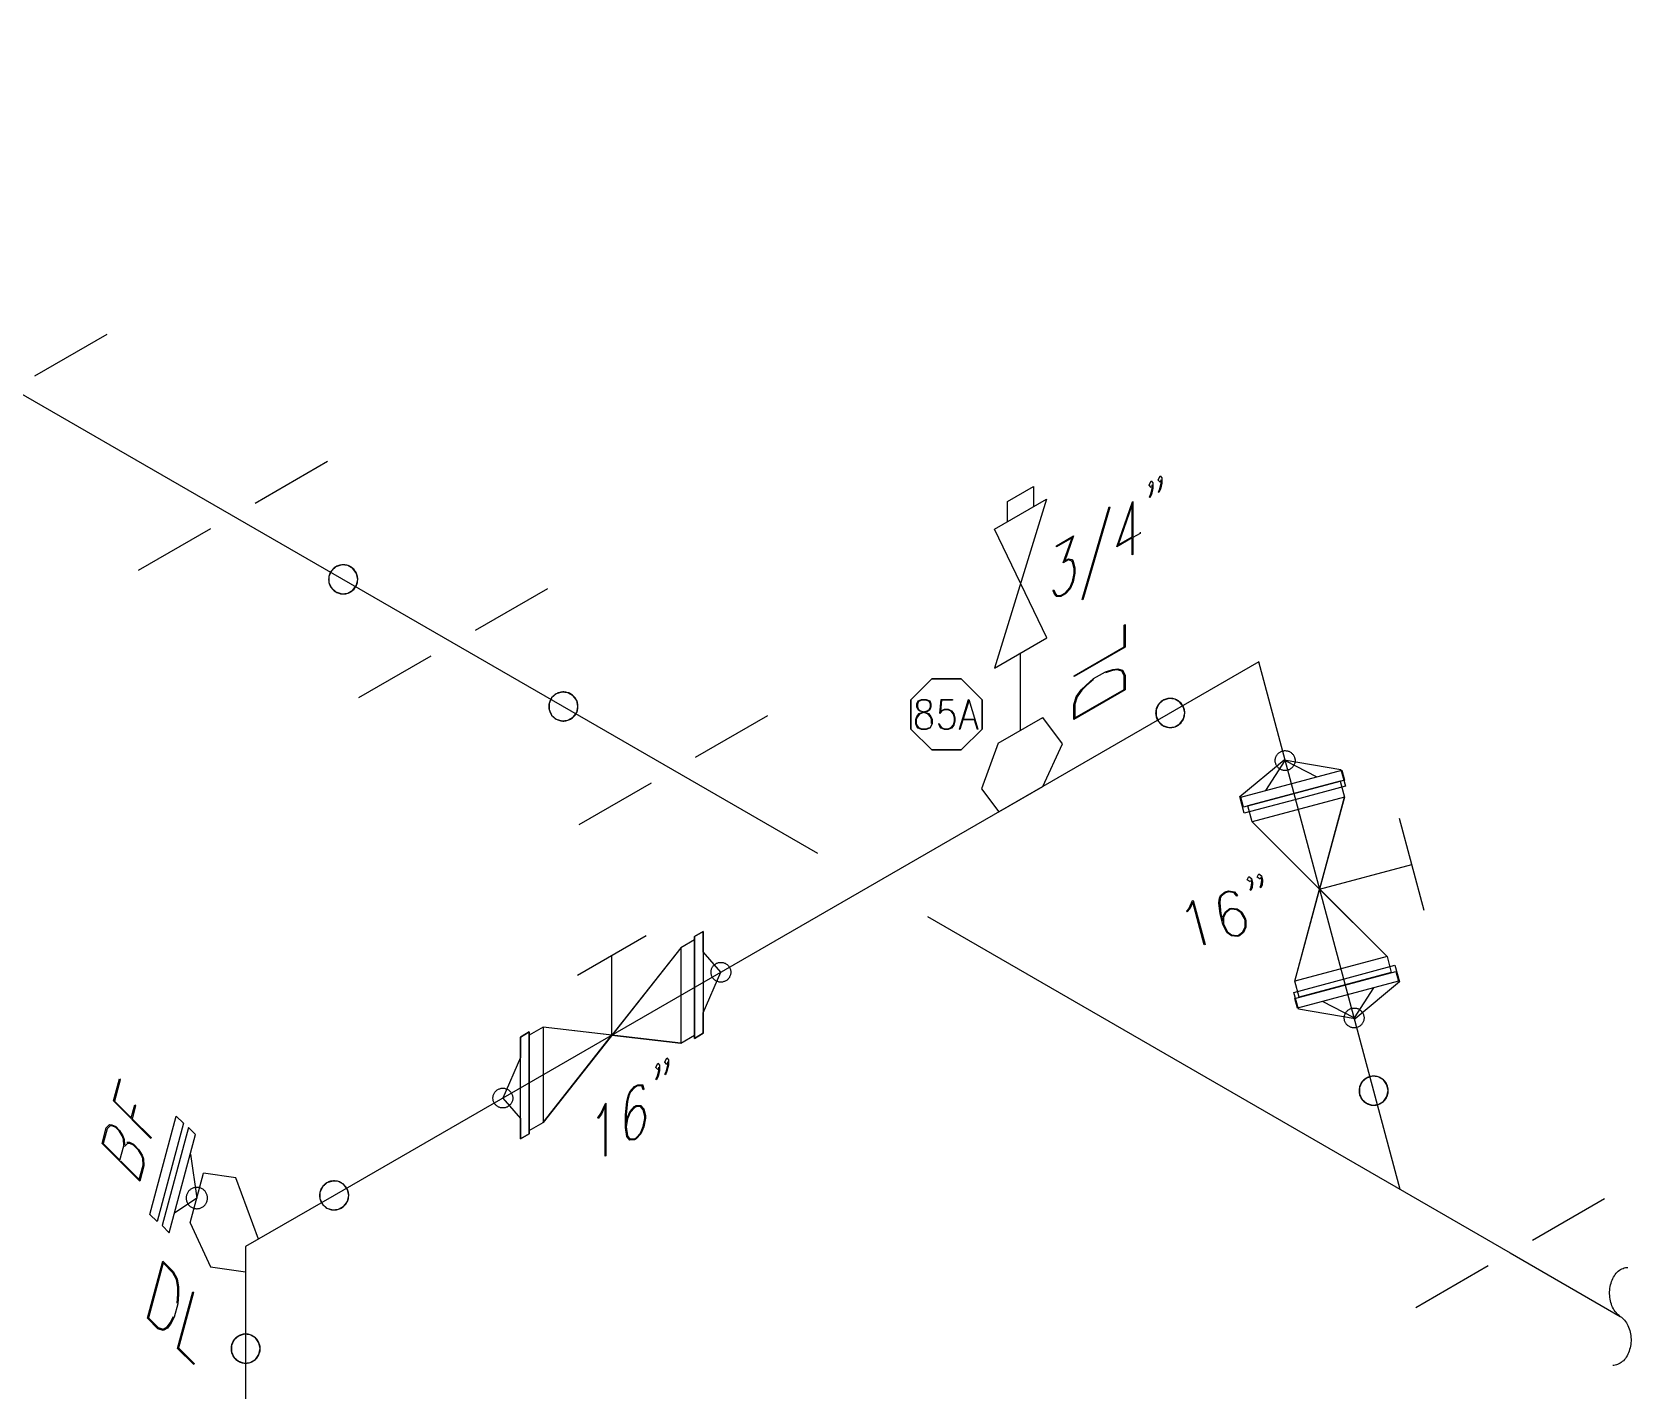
# Model space of a CAD drawing. Extents: x 0 to 17.2, y 0.1 to 11.3.
# Drawn here: x 12.079 to 15.207, y 2.377 to 5.034 of the extents above; entities that cross this region are included whole.
import ezdxf

# ---------------------------------------------------------------- set-up
doc = ezdxf.new("R2010")
doc.units = 0
for name, color, linetype in [('3', 1, 'CONTINUOUS'), ('COMP', 1, 'CONTINUOUS'), ('DL', 20, 'CONTINUOUS'), ('FITTINGS', 4, 'CONTINUOUS'), ('PART_PCML', 7, 'CONTINUOUS'), ('PIPE', 7, 'CONTINUOUS'), ('PIPE-ANNO', 150, 'CONTINUOUS'), ('TEXT', 7, 'CONTINUOUS'), ('UNAS.PIPE', 251, 'CONTINUOUS'), ('Welds', 7, 'CONTINUOUS')]:
    doc.layers.add(name, color=color, linetype=linetype)

msp = doc.modelspace()

# ---------------------------------------------------------------- linework, layer by layer
at = {"layer": '3'}
for points in [[(14.5353, 3.5897), (14.534, 3.5894), (14.5327, 3.5892), (14.5313, 3.5891), (14.53, 3.5891), (14.5286, 3.5892), (14.5273, 3.5893), (14.5259, 3.5896), (14.5246, 3.5899), (14.5234, 3.5904), (14.5221, 3.5909), (14.5209, 3.5915), (14.5197, 3.5922), (14.5186, 3.593), (14.5176, 3.5938), (14.5166, 3.5948), (14.5157, 3.5958), (14.5148, 3.5968), (14.514, 3.5979), (14.5133, 3.5991), (14.5127, 3.6003), (14.5122, 3.6015), (14.5118, 3.6028), (14.5114, 3.6041), (14.5111, 3.6054), (14.511, 3.6068), (14.5109, 3.6081), (14.5109, 3.6095), (14.5111, 3.6108), (14.5113, 3.6122), (14.5116, 3.6135), (14.512, 3.6148), (14.5125, 3.6161), (14.513, 3.6173), (14.5137, 3.6185), (14.5144, 3.6196), (14.5152, 3.6207), (14.5161, 3.6217), (14.5171, 3.6227), (14.5181, 3.6236), (14.5192, 3.6244), (14.5203, 3.6251), (14.5215, 3.6258), (14.5227, 3.6263), (14.5253, 3.6272), (14.5253, 3.6272), (14.5266, 3.6275), (14.5279, 3.6277), (14.5293, 3.6279), (14.5306, 3.6279), (14.532, 3.6278), (14.5333, 3.6276), (14.5347, 3.6274), (14.536, 3.627), (14.5373, 3.6266), (14.5385, 3.6261), (14.5397, 3.6254), (14.5409, 3.6247), (14.542, 3.624), (14.543, 3.6231), (14.544, 3.6222), (14.5449, 3.6212), (14.5458, 3.6202), (14.5466, 3.619), (14.5473, 3.6179), (14.5479, 3.6167), (14.5484, 3.6154), (14.5489, 3.6142), (14.5492, 3.6128), (14.5495, 3.6115), (14.5496, 3.6102), (14.5497, 3.6088), (14.5497, 3.6075), (14.5496, 3.6061), (14.5494, 3.6048), (14.549, 3.6035), (14.5487, 3.6022), (14.5482, 3.6009), (14.5476, 3.5997), (14.5469, 3.5985), (14.5462, 3.5974), (14.5454, 3.5963), (14.5445, 3.5953), (14.5435, 3.5943), (14.5425, 3.5934), (14.5414, 3.5926), (14.5403, 3.5919), (14.5391, 3.5912), (14.5379, 3.5906), (14.5353, 3.5897)], [(13.4073, 3.1942), (13.4074, 3.1956), (13.4075, 3.1969), (13.4077, 3.1983), (13.4081, 3.1996), (13.4085, 3.2009), (13.409, 3.2021), (13.4096, 3.2033), (13.4103, 3.2045), (13.411, 3.2056), (13.4118, 3.2067), (13.4128, 3.2077), (13.4137, 3.2086), (13.4148, 3.2095), (13.4159, 3.2103), (13.417, 3.211), (13.4182, 3.2117), (13.4194, 3.2122), (13.4207, 3.2127), (13.422, 3.213), (13.4233, 3.2133), (13.4247, 3.2135), (13.426, 3.2136), (13.4274, 3.2136), (13.4287, 3.2135), (13.4301, 3.2133), (13.4314, 3.213), (13.4327, 3.2127), (13.434, 3.2122), (13.4352, 3.2117), (13.4364, 3.211), (13.4376, 3.2103), (13.4386, 3.2095), (13.4397, 3.2086), (13.4407, 3.2077), (13.4416, 3.2067), (13.4424, 3.2056), (13.4432, 3.2045), (13.4438, 3.2033), (13.4444, 3.2021), (13.4449, 3.2009), (13.4454, 3.1996), (13.4457, 3.1983), (13.4459, 3.1969), (13.4461, 3.1942), (13.4461, 3.1942), (13.4461, 3.1929), (13.4459, 3.1915), (13.4457, 3.1902), (13.4454, 3.1889), (13.4449, 3.1876), (13.4444, 3.1863), (13.4438, 3.1851), (13.4432, 3.1839), (13.4424, 3.1828), (13.4416, 3.1817), (13.4407, 3.1807), (13.4397, 3.1798), (13.4386, 3.1789), (13.4376, 3.1781), (13.4364, 3.1774), (13.4352, 3.1768), (13.434, 3.1762), (13.4327, 3.1758), (13.4314, 3.1754), (13.4301, 3.1751), (13.4287, 3.1749), (13.4274, 3.1748), (13.426, 3.1748), (13.4247, 3.1749), (13.4233, 3.1751), (13.422, 3.1754), (13.4207, 3.1758), (13.4194, 3.1762), (13.4182, 3.1768), (13.417, 3.1774), (13.4159, 3.1781), (13.4148, 3.1789), (13.4137, 3.1798), (13.4128, 3.1807), (13.4118, 3.1817), (13.411, 3.1828), (13.4103, 3.1839), (13.4096, 3.1851), (13.409, 3.1863), (13.4085, 3.1876), (13.4081, 3.1889), (13.4077, 3.1902), (13.4075, 3.1915), (13.4073, 3.1942)], [(14.6602, 3.1236), (14.6616, 3.1239), (14.6629, 3.1241), (14.6642, 3.1242), (14.6656, 3.1242), (14.6669, 3.1242), (14.6683, 3.124), (14.6696, 3.1237), (14.6709, 3.1234), (14.6722, 3.123), (14.6735, 3.1224), (14.6747, 3.1218), (14.6758, 3.1211), (14.6769, 3.1203), (14.678, 3.1195), (14.679, 3.1186), (14.6799, 3.1176), (14.6807, 3.1165), (14.6815, 3.1154), (14.6822, 3.1143), (14.6828, 3.113), (14.6834, 3.1118), (14.6838, 3.1105), (14.6842, 3.1092), (14.6844, 3.1079), (14.6846, 3.1065), (14.6847, 3.1052), (14.6846, 3.1038), (14.6845, 3.1025), (14.6843, 3.1011), (14.684, 3.0998), (14.6836, 3.0985), (14.6831, 3.0973), (14.6825, 3.096), (14.6819, 3.0949), (14.6811, 3.0937), (14.6803, 3.0926), (14.6794, 3.0916), (14.6785, 3.0907), (14.6775, 3.0898), (14.6764, 3.089), (14.6752, 3.0882), (14.6741, 3.0876), (14.6728, 3.087), (14.6703, 3.0861), (14.6703, 3.0861), (14.669, 3.0858), (14.6676, 3.0856), (14.6663, 3.0855), (14.6649, 3.0855), (14.6636, 3.0855), (14.6622, 3.0857), (14.6609, 3.0859), (14.6596, 3.0863), (14.6583, 3.0867), (14.6571, 3.0873), (14.6559, 3.0879), (14.6547, 3.0886), (14.6536, 3.0894), (14.6525, 3.0902), (14.6515, 3.0911), (14.6506, 3.0921), (14.6498, 3.0932), (14.649, 3.0943), (14.6483, 3.0954), (14.6477, 3.0967), (14.6471, 3.0979), (14.6467, 3.0992), (14.6464, 3.1005), (14.6461, 3.1018), (14.6459, 3.1032), (14.6459, 3.1045), (14.6459, 3.1059), (14.646, 3.1072), (14.6462, 3.1085), (14.6465, 3.1099), (14.6469, 3.1112), (14.6474, 3.1124), (14.648, 3.1137), (14.6486, 3.1148), (14.6494, 3.116), (14.6502, 3.1171), (14.6511, 3.1181), (14.652, 3.119), (14.653, 3.1199), (14.6541, 3.1207), (14.6553, 3.1215), (14.6565, 3.1221), (14.6577, 3.1227), (14.6602, 3.1236)], [(13.0196, 2.948), (13.0195, 2.9466), (13.0194, 2.9453), (13.0192, 2.9439), (13.0188, 2.9426), (13.0184, 2.9413), (13.0179, 2.9401), (13.0173, 2.9389), (13.0166, 2.9377), (13.0159, 2.9366), (13.015, 2.9355), (13.0141, 2.9345), (13.0132, 2.9336), (13.0121, 2.9327), (13.011, 2.9319), (13.0099, 2.9312), (13.0087, 2.9305), (13.0075, 2.93), (13.0062, 2.9295), (13.0049, 2.9291), (13.0036, 2.9289), (13.0022, 2.9287), (13.0009, 2.9286), (12.9995, 2.9286), (12.9982, 2.9287), (12.9968, 2.9289), (12.9955, 2.9291), (12.9942, 2.9295), (12.9929, 2.93), (12.9917, 2.9305), (12.9905, 2.9312), (12.9893, 2.9319), (12.9882, 2.9327), (12.9872, 2.9336), (12.9862, 2.9345), (12.9853, 2.9355), (12.9845, 2.9366), (12.9837, 2.9377), (12.9831, 2.9389), (12.9825, 2.9401), (12.982, 2.9413), (12.9815, 2.9426), (12.9812, 2.9439), (12.981, 2.9453), (12.9808, 2.948), (12.9808, 2.948), (12.9808, 2.9493), (12.981, 2.9507), (12.9812, 2.952), (12.9815, 2.9533), (12.982, 2.9546), (12.9825, 2.9559), (12.9831, 2.9571), (12.9837, 2.9582), (12.9845, 2.9594), (12.9853, 2.9604), (12.9862, 2.9614), (12.9872, 2.9624), (12.9882, 2.9633), (12.9893, 2.964), (12.9905, 2.9648), (12.9917, 2.9654), (12.9929, 2.966), (12.9942, 2.9664), (12.9955, 2.9668), (12.9968, 2.9671), (12.9982, 2.9673), (12.9995, 2.9674), (13.0009, 2.9674), (13.0022, 2.9673), (13.0036, 2.9671), (13.0049, 2.9668), (13.0062, 2.9664), (13.0075, 2.966), (13.0087, 2.9654), (13.0099, 2.9648), (13.011, 2.964), (13.0121, 2.9633), (13.0132, 2.9624), (13.0141, 2.9614), (13.015, 2.9604), (13.0159, 2.9594), (13.0166, 2.9582), (13.0173, 2.9571), (13.0179, 2.9559), (13.0184, 2.9546), (13.0188, 2.9533), (13.0192, 2.952), (13.0194, 2.9507), (13.0196, 2.948)]]:
    msp.add_lwpolyline(points, dxfattribs=at)
at = {"layer": 'COMP'}
for points in [[(14.5493, 3.5319), (14.4504, 3.5054), (14.4417, 3.5381), (14.5284, 3.61), (14.6395, 3.5911), (14.6482, 3.5584), (14.5493, 3.5319)], [(14.4925, 3.5497), (14.5303, 3.6085), (14.5924, 3.5765)], [(14.4435, 3.5366), (14.6414, 3.5896), (14.6465, 3.5704), (14.4487, 3.5174), (14.4435, 3.5366)], [(13.4267, 3.1942), (13.3922, 3.234), (13.3922, 3.2739), (13.375, 3.2639), (13.375, 3.0648), (13.3922, 3.0748), (13.3922, 3.1146), (13.4267, 3.1942)], [(13.375, 3.0648), (13.375, 3.2639), (13.3922, 3.2739), (13.3922, 3.0748), (13.375, 3.0648)], [(13.3922, 3.1146), (13.4267, 3.1942), (13.3922, 3.234)], [(14.6462, 3.1814), (14.7451, 3.2079), (14.7539, 3.1752), (14.6672, 3.1033), (14.5561, 3.1222), (14.5473, 3.1549), (14.6462, 3.1814)], [(14.752, 3.1767), (14.5542, 3.1237), (14.549, 3.1429), (14.7469, 3.1959), (14.752, 3.1767)], [(14.7031, 3.1636), (14.6653, 3.1048), (14.6031, 3.1368)], [(13.0002, 2.948), (13.0347, 2.9081), (13.0347, 2.8683), (13.0519, 2.8783), (13.0519, 3.0774), (13.0347, 3.0674), (13.0347, 3.0276), (13.0002, 2.948)], [(13.0519, 3.0774), (13.0519, 2.8783), (13.0347, 2.8683), (13.0347, 3.0674), (13.0519, 3.0774)], [(13.0347, 3.0276), (13.0002, 2.948), (13.0347, 2.9081)]]:
    msp.add_lwpolyline(points, dxfattribs=at)
at = {"layer": 'DL'}
for points in [[(14.2172, 3.8749), (14.2172, 3.8301), (14.1178, 3.7728), (14.1178, 3.7745), (14.2152, 3.8307), (14.2152, 3.8737), (14.2172, 3.8749)], [(14.1789, 3.7823), (14.1932, 3.7865), (14.2029, 3.7881), (14.2125, 3.7854), (14.2172, 3.7758), (14.2172, 3.7469), (14.1168, 3.6889), (14.1168, 3.7178), (14.1216, 3.7329), (14.1312, 3.7468), (14.1409, 3.7563), (14.1552, 3.7687), (14.1789, 3.7823)], [(14.1555, 3.767), (14.1417, 3.7552), (14.1326, 3.746), (14.1235, 3.7331), (14.119, 3.7189), (14.119, 3.692), (14.2152, 3.7475), (14.2152, 3.7744), (14.2107, 3.7834), (14.2015, 3.7857), (14.1924, 3.7845), (14.1786, 3.7804)]]:
    msp.add_lwpolyline(points, dxfattribs=at)
at = {"layer": 'FITTINGS'}
for points in [[(12.085, 4.361), (12.2264, 4.4427)], [(12.5158, 4.1123), (12.6572, 4.194)], [(13.9872, 4.1152), (14.0379, 4.1445)], [(14.0379, 4.1445), (14.0379, 4.105)], [(14.0635, 4.1197), (13.9615, 3.7895)], [(13.9872, 4.0757), (13.9872, 4.1152)], [(14.0126, 4.0904), (14.0635, 4.1197)], [(13.9617, 4.061), (14.0126, 4.0904)], [(12.2878, 3.9807), (12.4292, 4.0623)], [(14.0639, 3.8487), (13.9617, 4.061)], [(12.9466, 3.8636), (13.0879, 3.9453)], [(13.9615, 3.7895), (14.0639, 3.8487)], [(12.7185, 3.732), (12.8599, 3.8136)], [(13.3773, 3.6149), (13.5187, 3.6966)], [(13.9691, 3.6422), (14.0564, 3.6927)], [(14.095, 3.6413), (14.0564, 3.6927)], [(13.9691, 3.6422), (13.9364, 3.5531)], [(14.0562, 3.5577), (14.095, 3.6413)], [(14.5579, 3.1453), (14.5495, 3.1765), (14.5978, 3.3567), (14.4659, 3.4886), (14.4575, 3.5198), (14.6377, 3.568), (14.6461, 3.5368), (14.5978, 3.3567), (14.7297, 3.2248), (14.738, 3.1936), (14.5579, 3.1453)], [(14.6377, 3.568), (14.4575, 3.5198)], [(13.1493, 3.4833), (13.2907, 3.5649)], [(13.9364, 3.5531), (13.9702, 3.508)], [(13.9702, 3.508), (14.0562, 3.5577)], [(14.6461, 3.5368), (14.4659, 3.4886)], [(14.5495, 3.1765), (14.6461, 3.5368)], [(14.4659, 3.4886), (14.7297, 3.2248)], [(14.8021, 3.3149), (14.7538, 3.495)], [(14.5978, 3.3567), (14.778, 3.4049)], [(13.0519, 2.8846), (13.0788, 2.9001), (13.2134, 3.0711), (13.3481, 3.0555), (13.375, 3.0711), (13.375, 3.2576), (13.3481, 3.2421), (13.2134, 3.0711), (13.0788, 3.0866), (13.0519, 3.0711), (13.0519, 2.8846)], [(13.2808, 3.2654), (13.1461, 3.1877)], [(13.375, 3.2576), (13.375, 3.0711)], [(13.3481, 3.2421), (13.0788, 2.9001)], [(13.2134, 3.0711), (13.2134, 3.2265)], [(13.3481, 3.2421), (13.3481, 3.0555)], [(14.7297, 3.2248), (14.5495, 3.1765)], [(14.738, 3.1936), (14.5579, 3.1453)], [(13.0519, 3.0711), (13.0519, 2.8846)], [(13.0788, 3.0866), (13.0788, 2.9001)], [(13.3481, 3.0555), (13.0788, 3.0866)], [(15.0138, 2.6701), (15.1552, 2.7517)], [(14.7858, 2.5384), (14.9272, 2.6201)]]:
    msp.add_lwpolyline(points, dxfattribs=at)
at = {"layer": 'PART_PCML'}
for points in [[(13.8391, 3.7683), (13.7983, 3.7276), (13.7983, 3.67), (13.8391, 3.6292), (13.8967, 3.6292), (13.9375, 3.67), (13.9375, 3.7276), (13.8967, 3.7683), (13.8391, 3.7683)], [(13.7983, 3.67), (13.8391, 3.6292), (13.8967, 3.6292), (13.9375, 3.67), (13.9375, 3.7276), (13.8967, 3.7683), (13.8391, 3.7683), (13.7983, 3.7276), (13.7983, 3.67)], [(13.7983, 3.7276), (13.8391, 3.7683), (13.8967, 3.7683), (13.9375, 3.7276), (13.9375, 3.67), (13.8967, 3.6292), (13.8391, 3.6292), (13.7983, 3.67), (13.7983, 3.7276), (13.8391, 3.7683)], [(13.817, 3.7047), (13.8124, 3.7076), (13.8101, 3.7134), (13.8101, 3.7192), (13.8124, 3.7251), (13.8193, 3.7279), (13.8282, 3.7279), (13.8351, 3.7251), (13.8374, 3.7192), (13.8374, 3.7134), (13.8351, 3.7076), (13.8305, 3.7047), (13.8258, 3.7033), (13.8261, 3.7032), (13.8328, 3.7004), (13.8374, 3.6947), (13.8396, 3.689), (13.8396, 3.6805), (13.835, 3.6718), (13.8282, 3.6691), (13.8193, 3.6691), (13.8125, 3.6718), (13.8101, 3.6748), (13.8079, 3.6805), (13.8079, 3.689), (13.8101, 3.6947), (13.8147, 3.7004), (13.8217, 3.7033)], [(13.8237, 3.7039), (13.8301, 3.706), (13.8343, 3.7085), (13.8364, 3.7137), (13.8364, 3.7189), (13.8343, 3.724), (13.8281, 3.7266), (13.8194, 3.7266), (13.8131, 3.724), (13.8111, 3.7189), (13.8111, 3.7137), (13.8131, 3.7085), (13.8173, 3.706), (13.8237, 3.7039)], [(13.8537, 3.6809), (13.8559, 3.6755), (13.8579, 3.6729), (13.8643, 3.6703), (13.8708, 3.6703), (13.8772, 3.6729), (13.8814, 3.6782), (13.8835, 3.6862), (13.8835, 3.6915), (13.8814, 3.6995), (13.8772, 3.7048), (13.8708, 3.7075), (13.8643, 3.7075), (13.8579, 3.7048), (13.8549, 3.7008), (13.8572, 3.7279), (13.8797, 3.7279), (13.8797, 3.7266), (13.8581, 3.7266), (13.8561, 3.7043), (13.8574, 3.7059), (13.8642, 3.7087), (13.8709, 3.7087), (13.8777, 3.7059), (13.8823, 3.7001), (13.8845, 3.6917), (13.8845, 3.686), (13.8823, 3.6775), (13.8777, 3.6718), (13.8709, 3.6691), (13.8642, 3.6691), (13.8574, 3.6718), (13.8551, 3.6748), (13.8528, 3.6803), (13.8537, 3.6809)], [(13.9294, 3.6699), (13.9285, 3.6695), (13.9227, 3.6882), (13.9, 3.6882), (13.8942, 3.6695), (13.8934, 3.6699), (13.9111, 3.7279), (13.9117, 3.7279), (13.9294, 3.6699)], [(13.9114, 3.7256), (13.9004, 3.6895), (13.9224, 3.6895)], [(13.8386, 3.6808), (13.8386, 3.6887), (13.8365, 3.6939), (13.8323, 3.6993), (13.8258, 3.7019), (13.8237, 3.7027), (13.8217, 3.7019), (13.8152, 3.6993), (13.811, 3.6939), (13.8089, 3.6887), (13.8089, 3.6808), (13.811, 3.6755), (13.813, 3.6729), (13.8194, 3.6703), (13.8281, 3.6703), (13.8344, 3.6729)]]:
    msp.add_lwpolyline(points, dxfattribs=at)
at = {"layer": 'PIPE'}
for points in [[(4.9555, 8.4272), (13.6153, 3.4275)], [(14.0127, 3.6675), (14.0127, 3.8191)], [(14.4786, 3.8015), (12.6702, 2.7574)], [(14.7551, 2.7694), (14.4786, 3.8015)], [(13.8307, 3.3031), (14.9705, 2.6451)]]:
    msp.add_lwpolyline(points, dxfattribs=at)
at = {"layer": 'PIPE-ANNO'}
for points in [[(15.1859, 2.5207), (15.1837, 2.5223), (15.1815, 2.5241), (15.1795, 2.5261), (15.1775, 2.5282), (15.1757, 2.5306), (15.1739, 2.5331), (15.1724, 2.5359), (15.1709, 2.5387), (15.1696, 2.5417), (15.1684, 2.5448), (15.1674, 2.548), (15.1666, 2.5513), (15.1659, 2.5547), (15.1654, 2.5581), (15.1651, 2.5616), (15.165, 2.5651), (15.165, 2.5686), (15.1652, 2.5721), (15.1656, 2.5756), (15.1661, 2.579), (15.1668, 2.5824), (15.1677, 2.5856), (15.1687, 2.5888), (15.1699, 2.5919), (15.1712, 2.5949), (15.1727, 2.5977), (15.1744, 2.6004), (15.1761, 2.6029), (15.178, 2.6052), (15.1799, 2.6073), (15.182, 2.6093), (15.1842, 2.611), (15.1865, 2.6125), (15.1888, 2.6138), (15.1912, 2.6148), (15.1936, 2.6157), (15.196, 2.6162), (15.1985, 2.6166), (15.2007, 2.6167)], [(15.1859, 2.5207), (15.1881, 2.5192), (15.1903, 2.5174), (15.1923, 2.5154), (15.1943, 2.5132), (15.1961, 2.5108), (15.1978, 2.5083), (15.1994, 2.5056), (15.2009, 2.5027), (15.2022, 2.4998), (15.2033, 2.4966), (15.2043, 2.4934), (15.2052, 2.4901), (15.2058, 2.4867), (15.2063, 2.4833), (15.2067, 2.4798), (15.2068, 2.4763), (15.2068, 2.4728), (15.2066, 2.4693), (15.2062, 2.4659), (15.2057, 2.4624), (15.205, 2.4591), (15.2041, 2.4558), (15.2031, 2.4526), (15.2019, 2.4495), (15.2005, 2.4466), (15.1991, 2.4438), (15.1974, 2.4411), (15.1957, 2.4386), (15.1938, 2.4363), (15.1918, 2.4341), (15.1898, 2.4322), (15.1876, 2.4305), (15.1853, 2.429), (15.183, 2.4277), (15.1806, 2.4266), (15.1782, 2.4258), (15.1757, 2.4252), (15.1733, 2.4249), (15.1711, 2.4248)]]:
    msp.add_lwpolyline(points, dxfattribs=at)
at = {"layer": 'TEXT'}
for points in [[(14.288, 4.158), (14.2858, 4.1529), (14.2819, 4.1572), (14.2858, 4.1658), (14.2894, 4.1619), (14.2894, 4.1514), (14.2863, 4.1396), (14.2833, 4.1328), (14.2823, 4.1339), (14.2852, 4.1403), (14.288, 4.1512), (14.288, 4.158)], [(14.2682, 4.1428), (14.2644, 4.1471), (14.2682, 4.1557), (14.2718, 4.1518), (14.2718, 4.1413), (14.2688, 4.1294), (14.2658, 4.1227), (14.2648, 4.1238), (14.2676, 4.1301), (14.2705, 4.1411), (14.2705, 4.1479)], [(14.1335, 3.9237), (14.1861, 4.1049), (14.1873, 4.1043), (14.1347, 3.9231), (14.1335, 3.9237)], [(14.2465, 4.0551), (14.2465, 4.0528), (14.2325, 4.0448), (14.2325, 4.0118), (14.2312, 4.011), (14.2312, 4.044), (14.2013, 4.0268), (14.2315, 4.1146), (14.2325, 4.1151), (14.2325, 4.047)], [(14.2312, 4.0462), (14.2312, 4.1098), (14.204, 4.0305), (14.2312, 4.0462)], [(14.0831, 4.0289), (14.1166, 4.0482), (14.0991, 3.9992), (14.1066, 4.0035), (14.1128, 4.002), (14.1159, 3.9985), (14.1188, 3.9852), (14.1188, 3.9752), (14.1159, 3.9585), (14.1097, 3.9448), (14.1007, 3.9347), (14.0918, 3.9296), (14.0828, 3.9293), (14.0796, 3.9326), (14.0767, 3.9407), (14.0779, 3.9425), (14.0808, 3.9346), (14.0835, 3.9315), (14.092, 3.9318), (14.1006, 3.9367), (14.1091, 3.9463), (14.1147, 3.9589), (14.1175, 3.9748), (14.1175, 3.9842), (14.1147, 3.9968), (14.1119, 3.9996), (14.1063, 4.0011), (14.0964, 3.9954), (14.1139, 4.0444), (14.0831, 4.0266), (14.0831, 4.0289)], [(14.4619, 3.3709), (14.4562, 3.3752), (14.459, 3.3817), (14.4644, 3.3777), (14.4667, 3.369), (14.4656, 3.3596), (14.4634, 3.3545), (14.4619, 3.3556), (14.464, 3.3604), (14.4651, 3.369), (14.4636, 3.3748)], [(14.4831, 3.38), (14.4815, 3.3762), (14.4757, 3.3804), (14.4786, 3.3869), (14.4839, 3.383), (14.4863, 3.3742), (14.4852, 3.3649), (14.4829, 3.3597), (14.4815, 3.3609), (14.4836, 3.3657), (14.4846, 3.3743), (14.4831, 3.38)], [(14.4083, 3.3017), (14.4128, 3.312), (14.4218, 3.3189), (14.4252, 3.3199), (14.4364, 3.3184), (14.4455, 3.3117), (14.4522, 3.3), (14.4533, 3.2957), (14.4534, 3.2822), (14.4488, 3.2719), (14.4399, 3.2651), (14.4364, 3.2642), (14.4253, 3.2656), (14.4162, 3.2723), (14.4084, 3.288), (14.4029, 3.3086), (14.4006, 3.3301), (14.4017, 3.3394), (14.4041, 3.3446), (14.413, 3.3515), (14.4198, 3.3533), (14.4311, 3.3518), (14.4368, 3.3443), (14.4357, 3.343), (14.4304, 3.3499), (14.42, 3.3514), (14.4137, 3.3497), (14.4053, 3.3432), (14.4034, 3.3385), (14.4023, 3.3298), (14.4044, 3.3087), (14.4083, 3.2942)], [(14.3737, 3.2483), (14.3722, 3.2479), (14.3498, 3.3312), (14.3442, 3.3181), (14.3387, 3.3123), (14.3375, 3.3136), (14.3428, 3.3195), (14.3494, 3.3345), (14.3505, 3.3347), (14.3737, 3.2483)], [(14.4098, 3.2885), (14.4173, 3.2736), (14.4256, 3.2674), (14.4361, 3.266), (14.4392, 3.2669), (14.4477, 3.2733), (14.4518, 3.2828), (14.4518, 3.2956), (14.4508, 3.2994), (14.4444, 3.3104), (14.4361, 3.3165), (14.4255, 3.3179), (14.4224, 3.3171), (14.414, 3.3106), (14.4099, 3.3011), (14.4098, 3.2885)], [(13.3031, 3.0037), (13.2993, 3.008), (13.3031, 3.0166), (13.3067, 3.0126), (13.3067, 3.0022), (13.3037, 2.9903), (13.3006, 2.9836), (13.2997, 2.9847), (13.3025, 2.991), (13.3053, 3.002), (13.3053, 3.0088)], [(13.3229, 3.0189), (13.3206, 3.0138), (13.3168, 3.0181), (13.3206, 3.0267), (13.3242, 3.0228), (13.3242, 3.0123), (13.3212, 3.0004), (13.3182, 2.9937), (13.3172, 2.9948), (13.32, 3.0011), (13.3229, 3.0121), (13.3229, 3.0189)], [(13.2427, 2.9077), (13.2488, 2.9214), (13.2579, 2.9316), (13.261, 2.9334), (13.27, 2.9336), (13.2761, 2.9269), (13.279, 2.9136), (13.279, 2.9085), (13.2761, 2.8917), (13.27, 2.8781), (13.261, 2.868), (13.2579, 2.8662), (13.2488, 2.8659), (13.2427, 2.8725), (13.2398, 2.8907), (13.2398, 2.9153), (13.2427, 2.9416), (13.2457, 2.9534), (13.2488, 2.9603), (13.2579, 2.9705), (13.2639, 2.974), (13.2731, 2.9743), (13.2761, 2.9659), (13.2749, 2.9641), (13.272, 2.9718), (13.2637, 2.9717), (13.258, 2.9684), (13.2495, 2.9588), (13.2469, 2.9526), (13.244, 2.9415), (13.2411, 2.9157), (13.2411, 2.8983)], [(13.2018, 2.8348), (13.2004, 2.834), (13.2004, 2.9336), (13.1928, 2.9162), (13.1869, 2.908), (13.1862, 2.9095), (13.192, 2.9177), (13.2008, 2.9376), (13.2018, 2.9382), (13.2018, 2.8348)], [(13.2411, 2.8916), (13.2439, 2.8743), (13.2495, 2.8682), (13.258, 2.8684), (13.2608, 2.87), (13.2693, 2.8796), (13.2749, 2.8922), (13.2777, 2.908), (13.2777, 2.9126), (13.2749, 2.9251), (13.2693, 2.9312), (13.2608, 2.9311), (13.258, 2.9295), (13.2495, 2.9198), (13.2439, 2.9073), (13.2411, 2.8916)]]:
    msp.add_lwpolyline(points, dxfattribs=at)
at = {"layer": 'UNAS.PIPE'}
for points in [[(12.2817, 2.9331), (12.275, 2.9077), (12.312, 2.8706), (12.3116, 2.8692), (12.2385, 2.9423), (12.2501, 2.9854), (12.2517, 2.9838), (12.2405, 2.9422), (12.2734, 2.9093), (12.2802, 2.9347), (12.2817, 2.9331)], [(12.3753, 2.8988), (12.3238, 2.7065), (12.3097, 2.7205), (12.3613, 2.9128), (12.3753, 2.8988)], [(12.265, 2.8616), (12.2696, 2.8615), (12.2777, 2.8576), (12.2884, 2.8469), (12.2947, 2.8364), (12.2974, 2.8292), (12.2982, 2.8157), (12.2901, 2.7855), (12.2163, 2.8593), (12.2244, 2.8895), (12.2306, 2.896), (12.2352, 2.8959), (12.2433, 2.8921), (12.2506, 2.8848), (12.2568, 2.8742), (12.2595, 2.867), (12.2602, 2.8565)], [(12.2511, 2.8263), (12.2588, 2.8548), (12.258, 2.8677), (12.2555, 2.8739), (12.2498, 2.8837), (12.2433, 2.8902), (12.2359, 2.8936), (12.2318, 2.8939), (12.2259, 2.8877), (12.2183, 2.8592), (12.2511, 2.8263)], [(12.3851, 2.8907), (12.3336, 2.6984), (12.3476, 2.6844), (12.3992, 2.8767), (12.3851, 2.8907)], [(12.2527, 2.8248), (12.289, 2.7885), (12.2966, 2.817), (12.2959, 2.8298), (12.2934, 2.8361), (12.2877, 2.8458), (12.2777, 2.8557), (12.2703, 2.8592), (12.2662, 2.8594), (12.2604, 2.8533)], [(12.3889, 2.8382), (12.4016, 2.7523), (12.3579, 2.7228)], [(12.3885, 2.7036), (12.4146, 2.8011)], [(12.4782, 2.792), (12.4146, 2.8011)], [(12.5222, 2.672), (12.4782, 2.792)], [(12.6986, 2.7574), (12.6986, 2.7594), (12.6984, 2.7614), (12.698, 2.7633), (12.6975, 2.7653), (12.6969, 2.7672), (12.6962, 2.769), (12.6953, 2.7708), (12.6943, 2.7725), (12.6932, 2.7742), (12.692, 2.7757), (12.6906, 2.7772), (12.6892, 2.7786), (12.6877, 2.7799), (12.6861, 2.781), (12.6844, 2.7821), (12.6826, 2.783), (12.6808, 2.7838), (12.679, 2.7845), (12.677, 2.7851), (12.6751, 2.7855), (12.6731, 2.7857), (12.6712, 2.7859), (12.6692, 2.7859), (12.6672, 2.7857), (12.6652, 2.7855), (12.6633, 2.7851), (12.6614, 2.7845), (12.6595, 2.7838), (12.6577, 2.783), (12.6559, 2.7821), (12.6542, 2.781), (12.6526, 2.7799), (12.6511, 2.7786), (12.6497, 2.7772), (12.6483, 2.7757), (12.6471, 2.7742), (12.646, 2.7725), (12.645, 2.7708), (12.6441, 2.769), (12.6434, 2.7672), (12.6428, 2.7653), (12.6423, 2.7633), (12.642, 2.7614), (12.6417, 2.7594), (12.6417, 2.7574), (12.6417, 2.7554), (12.642, 2.7535), (12.6423, 2.7515), (12.6428, 2.7496), (12.6434, 2.7477), (12.6441, 2.7458), (12.645, 2.7441), (12.646, 2.7423), (12.6471, 2.7407), (12.6483, 2.7391), (12.6497, 2.7376), (12.6511, 2.7363), (12.6526, 2.735), (12.6542, 2.7338), (12.6559, 2.7328), (12.6577, 2.7318), (12.6595, 2.731), (12.6614, 2.7303), (12.6633, 2.7298), (12.6652, 2.7294), (12.6672, 2.7291), (12.6692, 2.729), (12.6712, 2.729), (12.6731, 2.7291), (12.6751, 2.7294), (12.677, 2.7298), (12.679, 2.7303), (12.6808, 2.731), (12.6826, 2.7318), (12.6844, 2.7328), (12.6861, 2.7338), (12.6877, 2.735), (12.6892, 2.7363), (12.6906, 2.7376), (12.692, 2.7391), (12.6932, 2.7407), (12.6943, 2.7423), (12.6953, 2.7441), (12.6962, 2.7458), (12.6969, 2.7477), (12.6975, 2.7496), (12.698, 2.7515), (12.6984, 2.7535), (12.6986, 2.7574)], [(12.6986, 2.7574), (12.6962, 2.769), (12.6892, 2.7786), (12.679, 2.7845), (12.6672, 2.7857), (12.6559, 2.7821), (12.6471, 2.7742), (12.6423, 2.7633), (12.6423, 2.7515), (12.6471, 2.7407), (12.6559, 2.7328), (12.6672, 2.7291), (12.679, 2.7303), (12.6892, 2.7363), (12.6962, 2.7458), (12.6986, 2.7574)], [(12.4225, 2.7523), (12.4224, 2.7538), (12.4222, 2.7553), (12.422, 2.7567), (12.4216, 2.7581), (12.4212, 2.7595), (12.4206, 2.7608), (12.42, 2.7622), (12.4193, 2.7634), (12.4185, 2.7646), (12.4176, 2.7658), (12.4166, 2.7669), (12.4155, 2.7679), (12.4144, 2.7688), (12.4132, 2.7697), (12.412, 2.7704), (12.4107, 2.7711), (12.4094, 2.7717), (12.408, 2.7722), (12.4066, 2.7726), (12.4052, 2.7729), (12.4037, 2.7731), (12.4023, 2.7732), (12.4008, 2.7732), (12.3994, 2.7731), (12.3979, 2.7729), (12.3965, 2.7726), (12.3951, 2.7722), (12.3937, 2.7717), (12.3924, 2.7711), (12.3911, 2.7704), (12.3899, 2.7697), (12.3887, 2.7688), (12.3876, 2.7679), (12.3865, 2.7669), (12.3856, 2.7658), (12.3847, 2.7646), (12.3838, 2.7634), (12.3831, 2.7622), (12.3825, 2.7608), (12.3819, 2.7595), (12.3815, 2.7581), (12.3811, 2.7567), (12.3809, 2.7553), (12.3807, 2.7523), (12.3807, 2.7509), (12.3809, 2.7494), (12.3811, 2.748), (12.3815, 2.7466), (12.3819, 2.7452), (12.3825, 2.7439), (12.3831, 2.7425), (12.3838, 2.7413), (12.3847, 2.7401), (12.3856, 2.7389), (12.3865, 2.7378), (12.3876, 2.7368), (12.3887, 2.7359), (12.3899, 2.735), (12.3911, 2.7343), (12.3924, 2.7336), (12.3937, 2.733), (12.3951, 2.7325), (12.3965, 2.7321), (12.3979, 2.7318), (12.3994, 2.7316), (12.4008, 2.7315), (12.4023, 2.7315), (12.4037, 2.7316), (12.4052, 2.7318), (12.4066, 2.7321), (12.408, 2.7325), (12.4094, 2.733), (12.4107, 2.7336), (12.412, 2.7343), (12.4132, 2.735), (12.4144, 2.7359), (12.4155, 2.7368), (12.4166, 2.7378), (12.4176, 2.7389), (12.4185, 2.7401), (12.4193, 2.7413), (12.42, 2.7425), (12.4206, 2.7439), (12.4212, 2.7452), (12.4216, 2.7466), (12.422, 2.748), (12.4222, 2.7494), (12.4225, 2.7523)], [(12.4225, 2.7523), (12.4224, 2.7538), (12.4222, 2.7553), (12.422, 2.7567), (12.4216, 2.7581), (12.4212, 2.7595), (12.4206, 2.7608), (12.42, 2.7622), (12.4193, 2.7634), (12.4185, 2.7646), (12.4176, 2.7658), (12.4166, 2.7669), (12.4155, 2.7679), (12.4144, 2.7688), (12.4132, 2.7697), (12.412, 2.7704), (12.4107, 2.7711), (12.4094, 2.7717), (12.408, 2.7722), (12.4066, 2.7726), (12.4052, 2.7729), (12.4037, 2.7731), (12.4023, 2.7732), (12.4008, 2.7732), (12.3994, 2.7731), (12.3979, 2.7729), (12.3965, 2.7726), (12.3951, 2.7722), (12.3937, 2.7717), (12.3924, 2.7711), (12.3911, 2.7704), (12.3899, 2.7697), (12.3887, 2.7688), (12.3876, 2.7679), (12.3865, 2.7669), (12.3856, 2.7658), (12.3847, 2.7646), (12.3838, 2.7634), (12.3831, 2.7622), (12.3825, 2.7608), (12.3819, 2.7595), (12.3815, 2.7581), (12.3811, 2.7567), (12.3809, 2.7553), (12.3807, 2.7538), (12.3807, 2.7523), (12.3807, 2.7509), (12.3809, 2.7494), (12.3811, 2.748), (12.3815, 2.7466), (12.3819, 2.7452), (12.3825, 2.7439), (12.3831, 2.7425), (12.3838, 2.7413), (12.3847, 2.7401), (12.3856, 2.7389), (12.3865, 2.7378), (12.3876, 2.7368), (12.3887, 2.7359), (12.3899, 2.735), (12.3911, 2.7343), (12.3924, 2.7336), (12.3937, 2.733), (12.3951, 2.7325), (12.3965, 2.7321), (12.3979, 2.7318), (12.3994, 2.7316), (12.4008, 2.7315), (12.4023, 2.7315), (12.4037, 2.7316), (12.4052, 2.7318), (12.4066, 2.7321), (12.408, 2.7325), (12.4094, 2.733), (12.4107, 2.7336), (12.412, 2.7343), (12.4132, 2.735), (12.4144, 2.7359), (12.4155, 2.7368), (12.4166, 2.7378), (12.4176, 2.7389), (12.4185, 2.7401), (12.4193, 2.7413), (12.42, 2.7425), (12.4206, 2.7439), (12.4212, 2.7452), (12.4216, 2.7466), (12.422, 2.748), (12.4222, 2.7494), (12.4225, 2.7523)], [(12.6702, 2.7574), (12.4971, 2.6575)], [(12.3885, 2.7036), (12.4284, 2.6175)], [(12.3573, 2.519), (12.3501, 2.5059), (12.3445, 2.4979), (12.3357, 2.4931), (12.3256, 2.4965), (12.3052, 2.517), (12.3352, 2.6289), (12.3556, 2.6085), (12.3629, 2.5944), (12.3659, 2.5778), (12.3658, 2.5642), (12.3644, 2.5454), (12.3573, 2.519)], [(12.4971, 2.6575), (12.4971, 2.1601)], [(14.9705, 2.6451), (15.1859, 2.5207)], [(12.363, 2.5464), (12.3644, 2.5645), (12.3643, 2.5774), (12.3617, 2.593), (12.3548, 2.6063), (12.3358, 2.6253), (12.3071, 2.518), (12.3261, 2.4989), (12.3356, 2.4958), (12.3437, 2.5006), (12.3493, 2.5079), (12.3561, 2.5206)], [(12.4284, 2.6175), (12.4971, 2.6077)], [(12.3957, 2.4265), (12.364, 2.4581), (12.3937, 2.5689), (12.395, 2.5677), (12.3659, 2.4591), (12.3963, 2.4287), (12.3957, 2.4265)], [(12.5256, 2.4577), (12.5255, 2.4596), (12.5253, 2.4616), (12.5249, 2.4636), (12.5245, 2.4655), (12.5238, 2.4674), (12.5231, 2.4692), (12.5222, 2.471), (12.5212, 2.4727), (12.5201, 2.4744), (12.5189, 2.476), (12.5176, 2.4774), (12.5161, 2.4788), (12.5146, 2.4801), (12.513, 2.4813), (12.5113, 2.4823), (12.5096, 2.4832), (12.5078, 2.4841), (12.5059, 2.4847), (12.504, 2.4853), (12.502, 2.4857), (12.5001, 2.486), (12.4981, 2.4861), (12.4961, 2.4861), (12.4941, 2.486), (12.4921, 2.4857), (12.4902, 2.4853), (12.4883, 2.4847), (12.4864, 2.4841), (12.4846, 2.4832), (12.4828, 2.4823), (12.4812, 2.4813), (12.4796, 2.4801), (12.478, 2.4788), (12.4766, 2.4774), (12.4753, 2.476), (12.474, 2.4744), (12.4729, 2.4727), (12.4719, 2.471), (12.4711, 2.4692), (12.4703, 2.4674), (12.4697, 2.4655), (12.4692, 2.4636), (12.4689, 2.4616), (12.4687, 2.4596), (12.4686, 2.4577), (12.4687, 2.4557), (12.4689, 2.4537), (12.4692, 2.4517), (12.4697, 2.4498), (12.4703, 2.4479), (12.4711, 2.4461), (12.4719, 2.4443), (12.4729, 2.4426), (12.474, 2.4409), (12.4753, 2.4393), (12.4766, 2.4379), (12.478, 2.4365), (12.4796, 2.4352), (12.4812, 2.434), (12.4828, 2.433), (12.4846, 2.4321), (12.4864, 2.4312), (12.4883, 2.4306), (12.4902, 2.43), (12.4921, 2.4296), (12.4941, 2.4293), (12.4961, 2.4292), (12.4981, 2.4292), (12.5001, 2.4293), (12.502, 2.4296), (12.504, 2.43), (12.5059, 2.4306), (12.5078, 2.4312), (12.5096, 2.4321), (12.5113, 2.433), (12.513, 2.434), (12.5146, 2.4352), (12.5161, 2.4365), (12.5176, 2.4379), (12.5189, 2.4393), (12.5201, 2.4409), (12.5212, 2.4426), (12.5222, 2.4443), (12.5231, 2.4461), (12.5238, 2.4479), (12.5245, 2.4498), (12.5249, 2.4517), (12.5253, 2.4537), (12.5256, 2.4577)], [(12.5256, 2.4577), (12.5231, 2.4692), (12.5161, 2.4788), (12.5059, 2.4847), (12.4941, 2.486), (12.4828, 2.4823), (12.474, 2.4744), (12.4692, 2.4636), (12.4692, 2.4517), (12.474, 2.4409), (12.4828, 2.433), (12.4941, 2.4293), (12.5059, 2.4306), (12.5161, 2.4365), (12.5231, 2.4461), (12.5256, 2.4577)]]:
    msp.add_lwpolyline(points, dxfattribs=at)
at = {"layer": 'WELD POINTS'}
for points in [[(12.7163, 3.963), (12.7163, 3.9649), (12.7161, 3.9669), (12.7157, 3.9689), (12.7152, 3.9708), (12.7146, 3.9727), (12.7139, 3.9745), (12.713, 3.9763), (12.712, 3.9781), (12.7109, 3.9797), (12.7097, 3.9813), (12.7084, 3.9827), (12.7069, 3.9841), (12.7054, 3.9854), (12.7038, 3.9866), (12.7021, 3.9876), (12.7003, 3.9886), (12.6985, 3.9894), (12.6967, 3.99), (12.6948, 3.9906), (12.6928, 3.991), (12.6908, 3.9913), (12.6889, 3.9914), (12.6869, 3.9914), (12.6849, 3.9913), (12.6829, 3.991), (12.681, 3.9906), (12.6791, 3.99), (12.6772, 3.9894), (12.6754, 3.9886), (12.6736, 3.9876), (12.6719, 3.9866), (12.6703, 3.9854), (12.6688, 3.9841), (12.6674, 3.9827), (12.6661, 3.9813), (12.6648, 3.9797), (12.6637, 3.9781), (12.6627, 3.9763), (12.6619, 3.9745), (12.6611, 3.9727), (12.6605, 3.9708), (12.66, 3.9689), (12.6597, 3.9669), (12.6595, 3.9649), (12.6594, 3.963), (12.6595, 3.961), (12.6597, 3.959), (12.66, 3.957), (12.6605, 3.9551), (12.6611, 3.9532), (12.6619, 3.9514), (12.6627, 3.9496), (12.6637, 3.9479), (12.6648, 3.9462), (12.6661, 3.9447), (12.6674, 3.9432), (12.6688, 3.9418), (12.6703, 3.9405), (12.6719, 3.9394), (12.6736, 3.9383), (12.6754, 3.9374), (12.6772, 3.9366), (12.6791, 3.9359), (12.681, 3.9353), (12.6829, 3.9349), (12.6849, 3.9346), (12.6869, 3.9345), (12.6889, 3.9345), (12.6908, 3.9346), (12.6928, 3.9349), (12.6948, 3.9353), (12.6967, 3.9359), (12.6985, 3.9366), (12.7003, 3.9374), (12.7021, 3.9383), (12.7038, 3.9394), (12.7054, 3.9405), (12.7069, 3.9418), (12.7084, 3.9432), (12.7097, 3.9447), (12.7109, 3.9462), (12.712, 3.9479), (12.713, 3.9496), (12.7139, 3.9514), (12.7146, 3.9532), (12.7152, 3.9551), (12.7157, 3.957), (12.7161, 3.959), (12.7163, 3.963)], [(12.7163, 3.963), (12.7139, 3.9745), (12.7069, 3.9841), (12.6967, 3.99), (12.6849, 3.9913), (12.6736, 3.9876), (12.6648, 3.9797), (12.66, 3.9689), (12.66, 3.957), (12.6648, 3.9462), (12.6736, 3.9383), (12.6849, 3.9346), (12.6967, 3.9359), (12.7069, 3.9418), (12.7139, 3.9514), (12.7163, 3.963)], [(13.1471, 3.7143), (13.147, 3.7162), (13.1468, 3.7182), (13.1465, 3.7202), (13.146, 3.7221), (13.1454, 3.724), (13.1446, 3.7258), (13.1438, 3.7276), (13.1428, 3.7294), (13.1417, 3.731), (13.1404, 3.7326), (13.1391, 3.734), (13.1377, 3.7354), (13.1362, 3.7367), (13.1346, 3.7379), (13.1329, 3.7389), (13.1311, 3.7399), (13.1293, 3.7407), (13.1274, 3.7413), (13.1255, 3.7419), (13.1236, 3.7423), (13.1216, 3.7426), (13.1196, 3.7427), (13.1176, 3.7427), (13.1157, 3.7426), (13.1137, 3.7423), (13.1117, 3.7419), (13.1098, 3.7413), (13.108, 3.7407), (13.1061, 3.7399), (13.1044, 3.7389), (13.1027, 3.7379), (13.1011, 3.7367), (13.0996, 3.7354), (13.0981, 3.734), (13.0968, 3.7326), (13.0956, 3.731), (13.0945, 3.7294), (13.0935, 3.7276), (13.0926, 3.7258), (13.0919, 3.724), (13.0913, 3.7221), (13.0908, 3.7202), (13.0904, 3.7182), (13.0902, 3.7162), (13.0901, 3.7143), (13.0902, 3.7123), (13.0904, 3.7103), (13.0908, 3.7083), (13.0913, 3.7064), (13.0919, 3.7045), (13.0926, 3.7027), (13.0935, 3.7009), (13.0945, 3.6992), (13.0956, 3.6975), (13.0968, 3.696), (13.0981, 3.6945), (13.0996, 3.6931), (13.1011, 3.6918), (13.1027, 3.6907), (13.1044, 3.6896), (13.1061, 3.6887), (13.108, 3.6879), (13.1098, 3.6872), (13.1117, 3.6866), (13.1137, 3.6862), (13.1157, 3.6859), (13.1176, 3.6858), (13.1196, 3.6858), (13.1216, 3.6859), (13.1236, 3.6862), (13.1255, 3.6866), (13.1274, 3.6872), (13.1293, 3.6879), (13.1311, 3.6887), (13.1329, 3.6896), (13.1346, 3.6907), (13.1362, 3.6918), (13.1377, 3.6931), (13.1391, 3.6945), (13.1404, 3.696), (13.1417, 3.6975), (13.1428, 3.6992), (13.1438, 3.7009), (13.1446, 3.7027), (13.1454, 3.7045), (13.146, 3.7064), (13.1465, 3.7083), (13.1468, 3.7103), (13.1471, 3.7143)], [(13.1471, 3.7143), (13.1446, 3.7258), (13.1377, 3.7354), (13.1274, 3.7413), (13.1157, 3.7426), (13.1044, 3.7389), (13.0956, 3.731), (13.0908, 3.7202), (13.0908, 3.7083), (13.0956, 3.6975), (13.1044, 3.6896), (13.1157, 3.6859), (13.1274, 3.6872), (13.1377, 3.6931), (13.1446, 3.7027), (13.1471, 3.7143)], [(14.334, 3.7016), (14.3339, 3.7036), (14.3337, 3.7056), (14.3334, 3.7075), (14.3329, 3.7094), (14.3323, 3.7113), (14.3315, 3.7132), (14.3307, 3.715), (14.3297, 3.7167), (14.3285, 3.7183), (14.3273, 3.7199), (14.326, 3.7214), (14.3246, 3.7228), (14.323, 3.724), (14.3214, 3.7252), (14.3197, 3.7263), (14.318, 3.7272), (14.3162, 3.728), (14.3143, 3.7287), (14.3124, 3.7292), (14.3105, 3.7296), (14.3085, 3.7299), (14.3065, 3.7301), (14.3045, 3.7301), (14.3025, 3.7299), (14.3006, 3.7296), (14.2986, 3.7292), (14.2967, 3.7287), (14.2948, 3.728), (14.293, 3.7272), (14.2913, 3.7263), (14.2896, 3.7252), (14.288, 3.724), (14.2865, 3.7228), (14.285, 3.7214), (14.2837, 3.7199), (14.2825, 3.7183), (14.2814, 3.7167), (14.2804, 3.715), (14.2795, 3.7132), (14.2788, 3.7113), (14.2781, 3.7094), (14.2777, 3.7075), (14.2773, 3.7056), (14.2771, 3.7036), (14.277, 3.7016), (14.2771, 3.6996), (14.2773, 3.6976), (14.2777, 3.6957), (14.2781, 3.6937), (14.2788, 3.6919), (14.2795, 3.69), (14.2804, 3.6882), (14.2814, 3.6865), (14.2825, 3.6849), (14.2837, 3.6833), (14.285, 3.6818), (14.2865, 3.6804), (14.288, 3.6792), (14.2896, 3.678), (14.2913, 3.6769), (14.293, 3.676), (14.2948, 3.6752), (14.2967, 3.6745), (14.2986, 3.674), (14.3006, 3.6736), (14.3025, 3.6733), (14.3045, 3.6731), (14.3065, 3.6731), (14.3085, 3.6733), (14.3105, 3.6736), (14.3124, 3.674), (14.3143, 3.6745), (14.3162, 3.6752), (14.318, 3.676), (14.3197, 3.6769), (14.3214, 3.678), (14.323, 3.6792), (14.3246, 3.6804), (14.326, 3.6818), (14.3273, 3.6833), (14.3285, 3.6849), (14.3297, 3.6865), (14.3307, 3.6882), (14.3315, 3.69), (14.3323, 3.6919), (14.3329, 3.6937), (14.3334, 3.6957), (14.3337, 3.6976), (14.334, 3.7016)], [(14.334, 3.7016), (14.3315, 3.7132), (14.3246, 3.7228), (14.3143, 3.7287), (14.3025, 3.7299), (14.2913, 3.7263), (14.2825, 3.7183), (14.2777, 3.7075), (14.2777, 3.6957), (14.2825, 3.6849), (14.2913, 3.6769), (14.3025, 3.6733), (14.3143, 3.6745), (14.3246, 3.6804), (14.3315, 3.69), (14.334, 3.7016)], [(14.7319, 2.9625), (14.7318, 2.9645), (14.7316, 2.9664), (14.7313, 2.9684), (14.7308, 2.9703), (14.7302, 2.9722), (14.7294, 2.974), (14.7286, 2.9758), (14.7276, 2.9776), (14.7264, 2.9792), (14.7252, 2.9808), (14.7239, 2.9822), (14.7225, 2.9836), (14.7209, 2.9849), (14.7193, 2.9861), (14.7176, 2.9871), (14.7159, 2.9881), (14.7141, 2.9889), (14.7122, 2.9895), (14.7103, 2.9901), (14.7084, 2.9905), (14.7064, 2.9908), (14.7044, 2.9909), (14.7024, 2.9909), (14.7004, 2.9908), (14.6985, 2.9905), (14.6965, 2.9901), (14.6946, 2.9895), (14.6927, 2.9889), (14.6909, 2.9881), (14.6892, 2.9871), (14.6875, 2.9861), (14.6859, 2.9849), (14.6844, 2.9836), (14.6829, 2.9822), (14.6816, 2.9808), (14.6804, 2.9792), (14.6793, 2.9776), (14.6783, 2.9758), (14.6774, 2.974), (14.6766, 2.9722), (14.676, 2.9703), (14.6756, 2.9684), (14.6752, 2.9664), (14.675, 2.9645), (14.6749, 2.9625), (14.675, 2.9605), (14.6752, 2.9585), (14.6756, 2.9565), (14.676, 2.9546), (14.6766, 2.9527), (14.6774, 2.9509), (14.6783, 2.9491), (14.6793, 2.9474), (14.6804, 2.9457), (14.6816, 2.9442), (14.6829, 2.9427), (14.6844, 2.9413), (14.6859, 2.94), (14.6875, 2.9389), (14.6892, 2.9378), (14.6909, 2.9369), (14.6927, 2.9361), (14.6946, 2.9354), (14.6965, 2.9348), (14.6985, 2.9344), (14.7004, 2.9341), (14.7024, 2.934), (14.7044, 2.934), (14.7064, 2.9341), (14.7084, 2.9344), (14.7103, 2.9348), (14.7122, 2.9354), (14.7141, 2.9361), (14.7159, 2.9369), (14.7176, 2.9378), (14.7193, 2.9389), (14.7209, 2.94), (14.7225, 2.9413), (14.7239, 2.9427), (14.7252, 2.9442), (14.7264, 2.9457), (14.7276, 2.9474), (14.7286, 2.9491), (14.7294, 2.9509), (14.7302, 2.9527), (14.7308, 2.9546), (14.7313, 2.9565), (14.7316, 2.9585), (14.7319, 2.9625)], [(14.7319, 2.9625), (14.7294, 2.974), (14.7225, 2.9836), (14.7122, 2.9895), (14.7004, 2.9908), (14.6892, 2.9871), (14.6804, 2.9792), (14.6756, 2.9684), (14.6756, 2.9565), (14.6804, 2.9457), (14.6892, 2.9378), (14.7004, 2.9341), (14.7122, 2.9354), (14.7225, 2.9413), (14.7294, 2.9509), (14.7319, 2.9625)]]:
    msp.add_lwpolyline(points, dxfattribs=at)
at = {"layer": 'Welds'}
for points in [[(14.5253, 3.6272), (14.5266, 3.6275), (14.5279, 3.6277), (14.5293, 3.6279), (14.5306, 3.6279), (14.532, 3.6278), (14.5333, 3.6276), (14.5347, 3.6274), (14.536, 3.627), (14.5373, 3.6266), (14.5385, 3.6261), (14.5397, 3.6254), (14.5409, 3.6247), (14.542, 3.624), (14.543, 3.6231), (14.544, 3.6222), (14.5449, 3.6212), (14.5458, 3.6202), (14.5466, 3.619), (14.5473, 3.6179), (14.5479, 3.6167), (14.5484, 3.6154), (14.5489, 3.6142), (14.5492, 3.6128), (14.5495, 3.6115), (14.5496, 3.6102), (14.5497, 3.6088), (14.5497, 3.6075), (14.5496, 3.6061), (14.5494, 3.6048), (14.549, 3.6035), (14.5487, 3.6022), (14.5482, 3.6009), (14.5476, 3.5997), (14.5469, 3.5985), (14.5462, 3.5974), (14.5454, 3.5963), (14.5445, 3.5953), (14.5435, 3.5943), (14.5425, 3.5934), (14.5414, 3.5926), (14.5403, 3.5919), (14.5391, 3.5912), (14.5379, 3.5906), (14.5366, 3.5901), (14.5353, 3.5897), (14.534, 3.5894), (14.5327, 3.5892), (14.5313, 3.5891), (14.53, 3.5891), (14.5286, 3.5892), (14.5273, 3.5893), (14.5259, 3.5896), (14.5246, 3.5899), (14.5234, 3.5904), (14.5221, 3.5909), (14.5209, 3.5915), (14.5197, 3.5922), (14.5186, 3.593), (14.5176, 3.5938), (14.5166, 3.5948), (14.5157, 3.5958), (14.5148, 3.5968), (14.514, 3.5979), (14.5133, 3.5991), (14.5127, 3.6003), (14.5122, 3.6015), (14.5118, 3.6028), (14.5114, 3.6041), (14.5111, 3.6054), (14.511, 3.6068), (14.5109, 3.6081), (14.5109, 3.6095), (14.5111, 3.6108), (14.5113, 3.6122), (14.5116, 3.6135), (14.512, 3.6148), (14.5125, 3.6161), (14.513, 3.6173), (14.5137, 3.6185), (14.5144, 3.6196), (14.5152, 3.6207), (14.5161, 3.6217), (14.5171, 3.6227), (14.5181, 3.6236), (14.5192, 3.6244), (14.5203, 3.6251), (14.5215, 3.6258), (14.5227, 3.6263), (14.5253, 3.6272)], [(13.4461, 3.1942), (13.4461, 3.1929), (13.4459, 3.1915), (13.4457, 3.1902), (13.4454, 3.1889), (13.4449, 3.1876), (13.4444, 3.1863), (13.4438, 3.1851), (13.4432, 3.1839), (13.4424, 3.1828), (13.4416, 3.1817), (13.4407, 3.1807), (13.4397, 3.1798), (13.4386, 3.1789), (13.4376, 3.1781), (13.4364, 3.1774), (13.4352, 3.1768), (13.434, 3.1762), (13.4327, 3.1758), (13.4314, 3.1754), (13.4301, 3.1751), (13.4287, 3.1749), (13.4274, 3.1748), (13.426, 3.1748), (13.4247, 3.1749), (13.4233, 3.1751), (13.422, 3.1754), (13.4207, 3.1758), (13.4194, 3.1762), (13.4182, 3.1768), (13.417, 3.1774), (13.4159, 3.1781), (13.4148, 3.1789), (13.4137, 3.1798), (13.4128, 3.1807), (13.4118, 3.1817), (13.411, 3.1828), (13.4103, 3.1839), (13.4096, 3.1851), (13.409, 3.1863), (13.4085, 3.1876), (13.4081, 3.1889), (13.4077, 3.1902), (13.4075, 3.1915), (13.4074, 3.1929), (13.4073, 3.1942), (13.4074, 3.1956), (13.4075, 3.1969), (13.4077, 3.1983), (13.4081, 3.1996), (13.4085, 3.2009), (13.409, 3.2021), (13.4096, 3.2033), (13.4103, 3.2045), (13.411, 3.2056), (13.4118, 3.2067), (13.4128, 3.2077), (13.4137, 3.2086), (13.4148, 3.2095), (13.4159, 3.2103), (13.417, 3.211), (13.4182, 3.2117), (13.4194, 3.2122), (13.4207, 3.2127), (13.422, 3.213), (13.4233, 3.2133), (13.4247, 3.2135), (13.426, 3.2136), (13.4274, 3.2136), (13.4287, 3.2135), (13.4301, 3.2133), (13.4314, 3.213), (13.4327, 3.2127), (13.434, 3.2122), (13.4352, 3.2117), (13.4364, 3.211), (13.4376, 3.2103), (13.4386, 3.2095), (13.4397, 3.2086), (13.4407, 3.2077), (13.4416, 3.2067), (13.4424, 3.2056), (13.4432, 3.2045), (13.4438, 3.2033), (13.4444, 3.2021), (13.4449, 3.2009), (13.4454, 3.1996), (13.4457, 3.1983), (13.4459, 3.1969), (13.4461, 3.1942)], [(14.6703, 3.0861), (14.669, 3.0858), (14.6676, 3.0856), (14.6663, 3.0855), (14.6649, 3.0855), (14.6636, 3.0855), (14.6622, 3.0857), (14.6609, 3.0859), (14.6596, 3.0863), (14.6583, 3.0867), (14.6571, 3.0873), (14.6559, 3.0879), (14.6547, 3.0886), (14.6536, 3.0894), (14.6525, 3.0902), (14.6515, 3.0911), (14.6506, 3.0921), (14.6498, 3.0932), (14.649, 3.0943), (14.6483, 3.0954), (14.6477, 3.0967), (14.6471, 3.0979), (14.6467, 3.0992), (14.6464, 3.1005), (14.6461, 3.1018), (14.6459, 3.1032), (14.6459, 3.1045), (14.6459, 3.1059), (14.646, 3.1072), (14.6462, 3.1085), (14.6465, 3.1099), (14.6469, 3.1112), (14.6474, 3.1124), (14.648, 3.1137), (14.6486, 3.1148), (14.6494, 3.116), (14.6502, 3.1171), (14.6511, 3.1181), (14.652, 3.119), (14.653, 3.1199), (14.6541, 3.1207), (14.6553, 3.1215), (14.6565, 3.1221), (14.6577, 3.1227), (14.6589, 3.1232), (14.6602, 3.1236), (14.6616, 3.1239), (14.6629, 3.1241), (14.6642, 3.1242), (14.6656, 3.1242), (14.6669, 3.1242), (14.6683, 3.124), (14.6696, 3.1237), (14.6709, 3.1234), (14.6722, 3.123), (14.6735, 3.1224), (14.6747, 3.1218), (14.6758, 3.1211), (14.6769, 3.1203), (14.678, 3.1195), (14.679, 3.1186), (14.6799, 3.1176), (14.6807, 3.1165), (14.6815, 3.1154), (14.6822, 3.1143), (14.6828, 3.113), (14.6834, 3.1118), (14.6838, 3.1105), (14.6842, 3.1092), (14.6844, 3.1079), (14.6846, 3.1065), (14.6847, 3.1052), (14.6846, 3.1038), (14.6845, 3.1025), (14.6843, 3.1011), (14.684, 3.0998), (14.6836, 3.0985), (14.6831, 3.0973), (14.6825, 3.096), (14.6819, 3.0949), (14.6811, 3.0937), (14.6803, 3.0926), (14.6794, 3.0916), (14.6785, 3.0907), (14.6775, 3.0898), (14.6764, 3.089), (14.6752, 3.0882), (14.6741, 3.0876), (14.6728, 3.087), (14.6703, 3.0861)], [(12.9808, 2.948), (12.9808, 2.9493), (12.981, 2.9507), (12.9812, 2.952), (12.9815, 2.9533), (12.982, 2.9546), (12.9825, 2.9559), (12.9831, 2.9571), (12.9837, 2.9582), (12.9845, 2.9594), (12.9853, 2.9604), (12.9862, 2.9614), (12.9872, 2.9624), (12.9882, 2.9633), (12.9893, 2.964), (12.9905, 2.9648), (12.9917, 2.9654), (12.9929, 2.966), (12.9942, 2.9664), (12.9955, 2.9668), (12.9968, 2.9671), (12.9982, 2.9673), (12.9995, 2.9674), (13.0009, 2.9674), (13.0022, 2.9673), (13.0036, 2.9671), (13.0049, 2.9668), (13.0062, 2.9664), (13.0075, 2.966), (13.0087, 2.9654), (13.0099, 2.9648), (13.011, 2.964), (13.0121, 2.9633), (13.0132, 2.9624), (13.0141, 2.9614), (13.015, 2.9604), (13.0159, 2.9594), (13.0166, 2.9582), (13.0173, 2.9571), (13.0179, 2.9559), (13.0184, 2.9546), (13.0188, 2.9533), (13.0192, 2.952), (13.0194, 2.9507), (13.0195, 2.9493), (13.0196, 2.948), (13.0195, 2.9466), (13.0194, 2.9453), (13.0192, 2.9439), (13.0188, 2.9426), (13.0184, 2.9413), (13.0179, 2.9401), (13.0173, 2.9389), (13.0166, 2.9377), (13.0159, 2.9366), (13.015, 2.9355), (13.0141, 2.9345), (13.0132, 2.9336), (13.0121, 2.9327), (13.011, 2.9319), (13.0099, 2.9312), (13.0087, 2.9305), (13.0075, 2.93), (13.0062, 2.9295), (13.0049, 2.9291), (13.0036, 2.9289), (13.0022, 2.9287), (13.0009, 2.9286), (12.9995, 2.9286), (12.9982, 2.9287), (12.9968, 2.9289), (12.9955, 2.9291), (12.9942, 2.9295), (12.9929, 2.93), (12.9917, 2.9305), (12.9905, 2.9312), (12.9893, 2.9319), (12.9882, 2.9327), (12.9872, 2.9336), (12.9862, 2.9345), (12.9853, 2.9355), (12.9845, 2.9366), (12.9837, 2.9377), (12.9831, 2.9389), (12.9825, 2.9401), (12.982, 2.9413), (12.9815, 2.9426), (12.9812, 2.9439), (12.981, 2.9453), (12.9808, 2.948)]]:
    msp.add_lwpolyline(points, dxfattribs=at)

doc.saveas('drawing.dxf')
